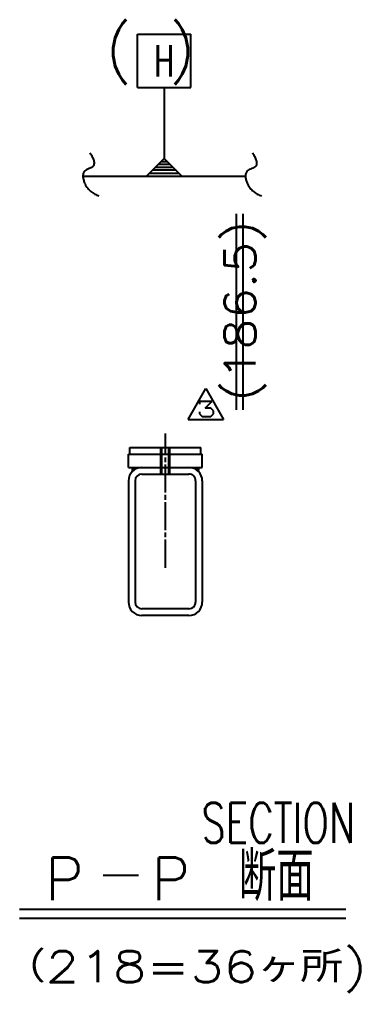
# Model space of a CAD drawing. Header units: inches. Extents: x -2018 to 2693, y -2323 to 1260.
# Drawn here: x 2462 to 2693, y 238 to 896 of the extents above; entities that cross this region are included whole.
import ezdxf
from ezdxf.enums import TextEntityAlignment as Align

# ---------------------------------------------------------------- set-up
doc = ezdxf.new("R2010")
doc.units = ezdxf.units.IN
doc.header["$MEASUREMENT"] = 0
doc.linetypes.add('CENTERLINE', pattern=[25.4, 19.05, -1.5875, 3.175, -1.5875])
doc.linetypes.add('SOLID', pattern=[0])
for name, color, linetype in [('0$C$L0$V_PV', 7, 'SOLID'), ('Layer11$C$L11$V_DRAWING', 52, 'SOLID'), ('Layer11$C$L11$V_PV', 52, 'SOLID'), ('Layer13$C$L13$V_PV', 52, 'SOLID'), ('Layer21$C$L21$V_DRAWING', 2, 'SOLID'), ('Layer21$C$L21$V_PV', 2, 'SOLID'), ('Layer31$C$L31$V_DRAWING', 2, 'SOLID'), ('Layer7$C$L7$V_PV', 52, 'SOLID'), ('Layer8$C$L8$V_DRAWING', 40, 'SOLID'), ('Layer8$C$L8$V_PV', 40, 'SOLID')]:
    doc.layers.add(name, color=color, linetype=linetype)
doc.styles.add('CADRASTD', font='txt', dxfattribs={"bigfont": 'bigfont'})

# ---------------------------------------------------------------- blocks, each defined once
blk = doc.blocks.new('TAB102_SYM003')
at = {"layer": 'Layer11$C$L11$V_DRAWING'}
for p, q in [((1.283129692077637, 2.0284423828125), (1.283129692077637, 1.707014083862305)), ((2.675986289978027, 2.0284423828125), (1.283129692077637, 2.0284423828125)), ((1.925983955531482, 1.27844155625996), (2.675982728674914, 2.028440329403391)), ((2.568843841552734, 1.2784423828125), (1.925986289978027, 1.2784423828125)), ((2.890266954465289, 0.9570146485919508), (2.568839035272934, 1.278442567784307)), ((1.283126262685467, 0.6355843691761187), (1.604553549675106, 0.3141570821864796)), ((1.283129692077637, 0.849871814250946), (1.283129692077637, 0.6355865001678467)), ((1.604557037353516, 0.3141579031944275), (2.568843841552734, 0.3141579031944275)), ((2.568838234482826, 0.3141585573261523), (2.890266954465289, 0.6355872773086162)), ((2.89027214050293, 0.6355865001678467), (2.89027214050293, 0.9570145010948181))]:
    blk.add_line(p, q, dxfattribs=at)
at = {"layer": 'Layer21$C$L21$V_DRAWING'}
for p, q in [((0, 0), (2.000000476837158, 3.464101076126099)), ((1.999999074963512, 3.464099153953157), (3.999998359707661, -5.087792943e-07)), ((0, 0), (4, 0))]:
    blk.add_line(p, q, dxfattribs=at)
blk = doc.blocks.new('TAB171_SYM001')
at = {"layer": 'Layer11$C$L11$V_DRAWING'}
for p, q in [((0, 1), (36.80876159667969, 1)), ((0, 0), (36.80876159667969, 0))]:
    blk.add_line(p, q, dxfattribs=at)
at = {"layer": 'Layer31$C$L31$V_DRAWING'}
blk.add_line((13.43392181396484, 4.783371925354004), (9.433921813964844, 4.783371925354004), dxfattribs=at)
at = {"layer": 'Layer8$C$L8$V_DRAWING', "style": 'CADRASTD'}
for s, height, width, p, p2 in [('SECTION', 4.5, 0.5714285236684404, (20.53580615136854, 8.465267181396484), (37.89295139975579, 8.465267181396484)), ('断面', 5.5, 0.6763003626999873, (24.74921087858189, 1.965267181396484), (33.2073976231158, 1.965267181396484))]:
    blk.add_text(s, height=height, dxfattribs=dict(at, width=width)).set_placement(p, p2, align=Align.FIT)
blk = doc.blocks.new('*X126')
at = {"layer": 'Layer7$C$L7$V_PV', "color": 20}
for p, q in [((0.6663338159540582, 1.333332191778936), (-0.66699976312793, 1.333332191778936)), ((-0.333666782998683, 1.666665239723671), (0.3330007651995159, 1.666665239723671)), ((-1.666998703515671, 0.3333330479447341), (1.666332968217685, 0.3333330479447341)), ((1.332999917463143, 0.6666660958894682), (-1.333665723386424, 0.6666660958894682)), ((-1.000332743257177, 0.9999991438342024), (0.9996668667086004, 0.9999991438342024))]:
    blk.add_line(p, q, dxfattribs=at)
blk = doc.blocks.new('TAB101_SYM053')
at = {"layer": 'Layer11$C$L11$V_DRAWING'}
blk.add_line((-0.0003328323364258, 10), (-0.0003328323364258, 1.999999046325684), dxfattribs=at)
at = {"layer": 'Layer11$C$L11$V_DRAWING', "color": 20}
blk.add_lwpolyline([(1.999665260314941, 7.586572792e-07), (-0.0003330442123115, 1.999999046325684), (-2.000330924987793, 7.586572792e-07)], close=True, dxfattribs=at)
at = {"layer": 'Layer21$C$L21$V_DRAWING'}
for p, q in [((-3, 10), (-3, 16)), ((-3, 16), (3, 16)), ((3, 10), (3, 16)), ((-3, 10), (3, 10))]:
    blk.add_line(p, q, dxfattribs=at)
at = {"layer": 'Layer7$C$L7$V_PV', "color": 20}
blk.add_blockref('*X126', (0, 0), dxfattribs=at)

msp = doc.modelspace()

# ---------------------------------------------------------------- linework, layer by layer
at = {"layer": 'Layer11$C$L11$V_PV', "color": 60}
for p, q in [((2557.944457517733, 588.8631175430102), (2557.944457517733, 606.8631207616617)), ((2563.944458948245, 588.8631175430102), (2563.944458948245, 606.8631207616617))]:
    msp.add_line(p, q, dxfattribs=at)
at = {"layer": 'Layer11$C$L11$V_PV'}
for p, q in [((2538.244770570968, 593.3012179842358), (2538.305882840484, 593.3623302537515)), ((2538.278304634114, 593.1102421419995), (2538.531040121602, 593.3629776294878)), ((2538.311838697259, 592.9192662997631), (2538.755161601542, 593.362589204046)), ((2538.345372760404, 592.7282904575268), (2538.979283081481, 593.3622007786041)), ((2538.378906823549, 592.5373146152904), (2539.2044403626, 593.3628481543406)), ((2538.413476687873, 592.3473745742323), (2539.428561842539, 593.3624597288987)), ((2538.447010751018, 592.156398731996), (2539.653719123657, 593.3631071046351)), ((2538.480544814163, 591.9654228897597), (2539.877840603597, 593.3627186791932)), ((2538.514078877308, 591.7744470475233), (2540.101962083536, 593.3623302537515)), ((2538.547612940454, 591.583471205287), (2540.327119364655, 593.3629776294878)), ((2538.581147003599, 591.3924953630506), (2540.551240844594, 593.362589204046)), ((2538.614681066744, 591.2015195208143), (2540.775362324534, 593.3622007786041)), ((2538.648215129889, 591.010543678578), (2541.000519605652, 593.3628481543406)), ((2538.682784994213, 590.8206036375199), (2541.224641085592, 593.3624597288987)), ((2539.904882390314, 591.8181911282389), (2541.44979836671, 593.3631071046351)), ((2540.497608242405, 592.1864070749493), (2541.673919846649, 593.3627186791932)), ((2540.974941081808, 592.4392300089705), (2541.898041326589, 593.3623302537515)), ((2541.391147903068, 592.6309269248487), (2542.123198607707, 593.3629776294878)), ((2541.767588087162, 592.7828572035608), (2542.347320087647, 593.362589204046)), ((2542.115319688109, 592.9060788991267), (2542.571441567587, 593.3622007786041)), ((2542.440957881609, 593.0072071872455), (2542.796598848704, 593.3628481543406)), ((2542.748837668472, 593.0905770687268), (2543.020720328644, 593.3624597288987)), ((2543.04198509699, 593.1592145918626), (2543.245877609762, 593.3631071046351)), ((2543.322613072326, 593.2153326618168), (2543.469999089702, 593.3627186791932)), ((2543.592398705532, 593.2606083896414), (2543.694120569642, 593.3623302537515)), ((2543.852649527549, 593.2963493062769), (2543.919277850759, 593.3629776294878)), ((2544.104408623906, 593.3235984972529), (2544.1433993307, 593.362589204046)), ((2544.348385371588, 593.3431948147008), (2544.367456073066, 593.3622655161778)), ((2544.585561702419, 593.3558612401497), (2544.592613354183, 593.3629128919141)), ((2551.100422681861, 593.3599349635267), (2551.103530085396, 593.3630423670614)), ((2577.361307678929, 593.3535494563929), (2577.370088476288, 593.3623302537515)), ((2577.573511993763, 593.3412438658453), (2577.595245757406, 593.3629776294878)), ((2577.780987686502, 593.3243391283497), (2577.819302499772, 593.3626539416196)), ((2577.984238390342, 593.3030799268076), (2578.043423979712, 593.3622655161778)), ((2578.183376826618, 593.2777084577026), (2578.26858126083, 593.3629128919141)), ((2578.378610775338, 593.2484325010404), (2578.492702740769, 593.3625244664723)), ((2578.570125800826, 593.2154376211472), (2578.717860021887, 593.3631718422088)), ((2578.758088321321, 593.1788902362606), (2578.941981501827, 593.3627834167669)), ((2578.942648144056, 593.1389401536136), (2579.166102981767, 593.362394991325)), ((2579.123940575231, 593.0957226794072), (2579.391260262885, 593.3630423670614)), ((2579.302088188696, 593.0493603874908), (2579.615381742824, 593.3626539416196)), ((2579.477202318244, 592.9999646116574), (2579.839503222764, 593.3622655161778)), ((2579.649384324272, 592.9476367123043), (2580.064660503882, 593.3629128919141)), ((2579.81872667486, 592.8924691575106), (2580.288781983822, 593.3625244664723)), ((2579.985313873124, 592.8345464503933), (2580.51393926494, 593.3631718422088)), ((2580.149223256411, 592.7739459282986), (2580.738060744879, 593.3627834167669)), ((2580.310525687959, 592.7107384544651), (2580.96218222482, 593.362394991325)), ((2580.469286157821, 592.6449890189449), (2581.187339505937, 593.3630423670614)), ((2580.62556430677, 592.576757262513), (2581.411460985877, 593.3626539416196)), ((2580.779414884508, 592.5060979348691), (2581.635582465817, 593.3622655161778)), ((2580.930888151507, 592.4330612964861), (2581.860739746935, 593.3629128919141)), ((2581.080030232283, 592.357693471881), (2582.084861226875, 593.3625244664723)), ((2581.22688342659, 592.2800367608055), (2582.310018507992, 593.3631718422088)), ((2581.371486483979, 592.2001299128135), (2582.534139987932, 593.3627834167669)), ((2581.513874846336, 592.1180083697889), (2582.758261467872, 593.362394991325)), ((2581.654080862248, 592.0337044803197), (2582.98341874899, 593.3630423670614)), ((2581.79213397651, 591.9472476892005), (2583.20754022893, 593.3626539416196)), ((2581.92806089755, 591.8586647048587), (2583.431661708869, 593.3622655161778)), ((2582.06188574515, 591.7679796470771), (2583.656818989987, 593.3629128919141)), ((2582.193630180492, 591.6752141770377), (2583.610596362409, 593.092180358954)), ((2582.323313520244, 591.5803876114079), (2583.562302132474, 592.8193762236374)), ((2582.450952836155, 591.483517021937), (2583.514007902539, 592.5465720883209)), ((2582.576563041403, 591.3846173218042), (2583.466749473782, 592.2748037541825)), ((2582.637396417887, 587.6289117819483), (2582.648790230848, 587.6403055949088)), ((2582.700156964752, 591.2837013397708), (2583.418455243847, 592.001999618866)), ((2582.821745413384, 591.1807798830213), (2583.370161013912, 591.7291954835493)), ((2582.941337225165, 591.0758617894204), (2583.321866783977, 591.4563913482327)), ((2583.058939310916, 590.96895396979), (2583.27460835522, 591.1846230140944)), ((2583.174556687186, 590.860061440679), (2583.226314125285, 590.9118188787778))]:
    msp.add_line(p, q, dxfattribs=at)
at = {"layer": 'Layer13$C$L13$V_PV', "color": 60, "linetype": 'CENTERLINE'}
msp.add_line((2560.944458232989, 525.5520051841748), (2560.944458232989, 616.2705326725322), dxfattribs=at)
at = {"layer": 'Layer21$C$L21$V_PV', "color": 4}
for p, q in [((2505.164659777799, 790.363134709152), (2615.165662566581, 790.363134709152)), ((2536.944452510942, 606.8631207616617), (2584.944463955036, 606.8631207616617)), ((2536.944452510942, 602.3631196887778), (2536.944452510942, 606.8631207616617)), ((2558.486449834454, 588.8631175430102), (2558.486449834454, 606.8631207616617)), ((2563.402466631524, 588.8631175430102), (2563.402466631524, 606.8631207616617)), ((2584.944463955036, 602.3631196887778), (2584.944463955036, 606.8631207616617)), ((2535.943963991157, 593.3631175430102), (2535.943963991157, 602.3631196887778)), ((2535.943963991157, 602.3631196887778), (2585.944952474821, 602.3631196887778)), ((2585.944952474821, 593.3631175430102), (2585.944952474821, 602.3631196887778)), ((2535.943963991157, 593.3631175430102), (2585.944952474821, 593.3631175430102)), ((2538.233645408917, 593.3629524866209), (2538.681334449142, 590.8239818453073)), ((2583.658732257669, 593.3635659299713), (2583.211087119509, 590.824844269636)), ((2544.946893679355, 588.8631175430102), (2576.94641731892, 588.8631175430102)), ((2535.946893679355, 584.3631175430102), (2535.946893679355, 502.3630631835611)), ((2540.446893679355, 584.3631175430102), (2540.446893679355, 502.3630631835611)), ((2581.44641731892, 584.3631175430102), (2581.44641731892, 502.3630631835611)), ((2585.94641731892, 584.3631175430102), (2585.94641731892, 502.3630631835611)), ((2576.94641731892, 497.8630631835611), (2544.946893679355, 497.8630631835611)), ((2576.94641731892, 493.3630631835611), (2544.946893679355, 493.3630631835611))]:
    msp.add_line(p, q, dxfattribs=at)
at = {"layer": 'Layer21$C$L21$V_PV'}
for p, q in [((2608.974999037635, 764.965228463736), (2608.974999037635, 632.3083514013551)), ((2613.320794833727, 764.965228463736), (2613.320794833727, 632.3083514013551))]:
    msp.add_line(p, q, dxfattribs=at)
at = {"layer": 'Layer21$C$L21$V_PV', "color": 4}
for centre, radius, start, end in [((2544.946893679355, 584.3631175430102, 946.6027647501861), 9, 90.0000000000031, 180.0000000000004), ((2576.94641731892, 584.3631175430102, 946.6027647501861), 9, 0, 90.0000000000002), ((2544.946893679355, 584.3631175430102, 946.6027647501861), 4.5, 90.000000000006, 180.0000000000004), ((2576.94641731892, 584.3631175430102, 946.6027647501861), 4.5, 0, 90.0000000000002), ((2544.946893679355, 502.3630631835611, 946.6027647501861), 9, 180.0000000000004, 270.0000000000006), ((2544.946893679355, 502.3630631835611, 946.6027647501861), 4.5, 180.0000000000011, 270.0000000000006), ((2576.94641731892, 502.3630631835611, 946.6027647501861), 9, 270.0000000000006, 360.0000000000008), ((2576.94641731892, 502.3630631835611, 946.6027647501861), 4.5, 270.0000000000006, 360.0000000000008)]:
    msp.add_arc(centre, radius, start, end, dxfattribs=at)
for points, knots in [([(2509.849231207188, 806.1086523791915), (2510.315910667193, 805.3981737286739), (2511.277236712805, 803.9346389256071), (2512.298793872949, 801.5716437775009), (2512.870658854065, 799.2349405926066), (2512.372145790532, 797.1338996912152), (2510.873234844842, 796.1040677018875), (2509.348666846469, 795.4696691717324), (2507.768955007828, 794.8334307626619), (2506.17285754105, 793.8983870223557), (2505.17848987447, 792.0733959996617), (2505.100720417439, 789.7868788740545), (2505.597706688825, 787.4117340148853), (2506.628567780713, 784.8064777436775), (2508.238372547815, 782.2164156215797), (2510.516546998823, 779.9216100008657), (2513.114397037793, 778.1489282926448), (2515.018754082669, 777.3371070826634), (2515.970814697936, 776.9312467411153)], [0, 0, 0, 0, 2.546483146256107, 5.245571710357824, 7.683149443376724, 9.705667558645409, 11.20661946892626, 12.92075288968244, 14.68828580339716, 16.32435302581447, 18.3565150830973, 20.59010360102938, 23.06226580693885, 25.59764337261352, 28.96345527581632, 32.13239373262581, 35.23250750838333, 38.33185361216252, 38.33185361216252, 38.33185361216252, 38.33185361216252]), ([(2619.85023399597, 806.1086523791915), (2620.316913453947, 805.3981737304271), (2621.278239495383, 803.9346389309726), (2622.299796687221, 801.5716437554643), (2622.871661563766, 799.2349406609837), (2622.373148888505, 797.1338999031266), (2620.874238290712, 796.1040689413007), (2619.349673187793, 795.4696691991762), (2617.76995219824, 794.8334400964354), (2616.173853156296, 793.898339974885), (2615.179326707001, 792.0734405151496), (2615.100947243444, 789.7869492824511), (2615.597415911727, 787.41171769032), (2616.62806962524, 784.8064264413041), (2618.237925025273, 782.216422871554), (2620.516081258802, 779.9216081626755), (2623.113935894946, 778.1489287478482), (2625.018292331484, 777.3371072343854), (2625.97035264262, 776.9312467411153)], [0, 0, 0, 0, 2.546483146256346, 5.245571710358244, 7.683149443377305, 9.70566755864639, 11.20661834067744, 12.920749971325, 14.68828252945488, 16.3243531015232, 18.35663057582448, 20.59026143344614, 23.06232830471246, 25.59761687559569, 28.96342877879849, 32.13236723560767, 35.2324810113648, 38.33182711514482, 38.33182711514482, 38.33182711514482, 38.33182711514482])]:
    msp.add_open_spline(points, degree=3, knots=knots, dxfattribs=at)

# ---------------------------------------------------------------- block references
at = {"layer": '0$C$L0$V_PV'}
for name, p, xscale, yscale, zscale in [('TAB101_SYM053', (2560.16516117219, 790.363134709152), 6.000001430511475, 6.000001430511475, 6.000001430511475), ('TAB102_SYM003', (2576.280692539456, 625.9151537837354), 5.999999999999999, 5.999999999999999, 5.999999999999999), ('TAB171_SYM001', (2462.187598750019, 288.6879960746756), 6.000001430511475, 6.000001430511475, 6.000001430511475)]:
    msp.add_blockref(name, p, dxfattribs=dict(at, xscale=xscale, yscale=yscale, zscale=zscale))

# ---------------------------------------------------------------- texts
at = {"layer": 'Layer8$C$L8$V_PV', "style": 'CADRASTD'}
for s, width, p, p2 in [('H', 0.8571428571428571, (2553.570295610555, 857.8631508024099), (2566.757128853844, 857.8631508024099)), ('（218=36ヶ所)', 0.8571429526631192, (2450.82697418714, 245.2812779620357), (2697.283032062056, 245.2812779620357))]:
    msp.add_text(s, height=21.00000500679135, dxfattribs=dict(at, width=width)).set_placement(p, p2, align=Align.FIT)
at = {"layer": 'Layer8$C$L8$V_PV', "style": 'CADRASTD', "width": 0.8571429526631192}
msp.add_text('(186.5)', height=20.99996395522787, rotation=90.0000000000002, dxfattribs=at).set_placement((2622.033260605304, 637.9302178832381), (2622.033260605304, 760.3300548935506), align=Align.FIT)
at = {"layer": 'Layer8$C$L8$V_PV', "char_height": 28.8000057440551, "attachment_point": 7, "style": 'CADRASTD'}
for s, insert, width, line_spacing_factor in [('( )', (2520.772959999563, 852.4608887670859), 118.0484531195805, 0.9000000596047609), ('P', (2479.626567751543, 300.8105880762549), 33.37643623205804, 0.8999999713439214), ('P', (2551.626584917685, 300.8105880762549), 33.37643623205804, 0.8999999713439214)]:
    msp.add_mtext(s, dxfattribs=dict(at, insert=insert, width=width, line_spacing_factor=line_spacing_factor))

doc.saveas('drawing.dxf')
